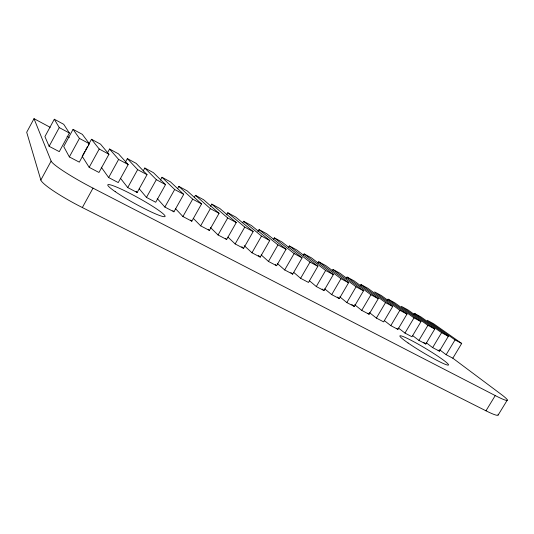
<?xml version="1.0" encoding="UTF-8"?>
<svg xmlns="http://www.w3.org/2000/svg" width="534" height="534" viewBox="0 0 534 534"><rect width="100%" height="100%" fill="white"/><g stroke="black" fill="none" stroke-linecap="round" stroke-linejoin="round"><path stroke-width="0.8" d="M50.189 127.319L34.016 118.675L26.7 132.265L40.844 180.031A41.966 5.467 28.2 0 0 82.343 207.546L485.967 410.806A34.63 3.531 31.5 0 0 498.002 414.217M54.308 119.236L44.916 136.604L49.121 146.309L59.281 151.643L69.393 133.026L63.726 124.315L54.308 119.236L59.261 127.593L69.393 133.026M49.121 146.309L59.261 127.593M40.844 180.031L51.13 161.074L34.016 118.675M73.058 129.348L63.713 146.543L69.347 156.923L79.312 162.156L89.365 143.739L82.309 134.334L73.058 129.348L79.433 138.413L89.365 143.739M69.347 156.923L79.433 138.413M82.57 155.588L84.893 151.336M85.667 149.914L87.603 146.369M88.377 144.948L91.474 139.274L100.566 144.173L108.956 154.253L98.957 172.469L89.178 167.336L82.183 156.295M89.178 167.336L99.211 149.019L91.474 139.274M107.254 153.245L109.57 149.033L118.495 153.845L128.18 164.559L118.234 182.581L108.642 177.548L101.246 167.182M82.343 207.546L93.003 188.142A42.053 4.499 28.5 0 1 51.13 161.074M108.642 177.548L118.615 159.426L109.57 149.033M125.343 162.243L127.346 158.611L136.117 163.344L147.037 174.678L137.145 192.514L127.733 187.567L120.664 178.53M127.733 187.567L137.652 169.638L127.346 158.611M143.219 170.907L144.807 168.03L153.432 172.682L165.547 184.604L155.708 202.252L146.47 197.406L139.261 188.842M146.47 197.406L156.335 179.664L144.807 168.03M160.394 180.132L161.976 177.288L170.446 181.854L183.716 194.349L173.93 211.818L164.866 207.058L157.23 198.528M164.866 207.058L174.671 189.503L161.976 177.288M177.668 188.495L178.85 186.386L187.18 190.872L201.552 203.921L191.826 221.209L182.922 216.537L175.499 208.654M182.922 216.537L192.674 199.155L178.85 186.386M194.263 197.42L195.437 195.324L203.628 199.743L219.067 213.313L209.395 230.428L200.651 225.842L193.248 218.326M210.523 206.291L211.744 204.121L219.801 208.46L236.268 222.544L226.65 239.486L218.059 234.98L210.416 227.504M200.651 225.842L210.349 208.64L195.437 195.324M226.57 214.915L227.784 212.766L235.701 217.038L253.163 231.602L243.597 248.383L235.16 243.951L227.918 237.096M218.059 234.98L227.711 217.945L211.744 204.121M242.75 222.691L243.557 221.27L251.347 225.468L269.763 240.507L260.245 257.121L251.961 252.769L244.212 245.647M235.16 243.951L244.752 227.09L227.784 212.766M257.869 231.743L259.07 229.633L266.733 233.765L286.07 249.258L276.605 265.712L268.462 261.433L261.173 254.905M251.961 252.769L261.5 236.075L243.557 221.27M273.535 239.259L274.336 237.864L281.879 241.929L302.097 257.855L292.685 274.149L284.682 269.944L277.273 263.462M268.462 261.433L277.954 244.899L259.07 229.633M288.56 247.342L289.355 245.96L296.771 249.959L317.85 266.306L308.492 282.439L300.622 278.314L293.747 272.413M284.682 269.944L294.121 253.577L274.336 237.864M303.305 255.365L304.133 253.93L311.435 257.869L333.336 274.609L324.025 290.596L316.295 286.538L309.34 280.69M300.622 278.314L310.007 262.094L289.355 245.96M317.85 263.195L318.678 261.773L325.86 265.645L348.562 282.773L339.304 298.613L331.694 294.621L324.685 288.821M316.295 286.538L325.627 270.478L304.133 253.93M332.168 270.898L332.989 269.49L340.065 273.301L363.527 290.803L354.322 306.496L346.84 302.571L339.784 296.824M331.694 294.621L340.979 278.708L318.678 261.773M346.266 278.481L347.08 277.086L354.049 280.844L378.252 298.7L369.087 314.252L361.738 310.387L354.643 304.694M346.84 302.571L356.078 286.805L332.989 269.49M360.143 285.95L360.957 284.569L367.813 288.26L392.73 306.469L383.619 321.875L376.383 318.077L369.261 312.437M361.738 310.387L370.923 294.768L347.08 277.086M376.383 318.077L385.521 302.604L360.957 284.569M387.223 300.615L388.071 299.187L394.719 302.771L420.986 321.628L411.974 336.754L404.972 333.082L398.471 328.056M390.795 325.64L399.879 310.307L374.614 291.931L381.369 295.569L406.975 314.112L397.91 329.378L390.795 325.64L384.306 320.567M413.53 314.766L414.371 313.365L420.819 316.842L448.34 336.3L439.422 351.165L432.64 347.607L426.145 342.681M404.972 333.082L414.004 317.884L388.071 299.187M418.916 340.398L427.908 325.339L401.314 306.329L407.869 309.86L434.769 329.024L425.805 344.016L418.916 340.398L412.415 335.425M432.64 347.607L441.585 332.675L414.371 313.365M452.825 358.201L446.15 354.696L455.041 339.898L427.22 320.293L433.581 323.724L461.696 343.462L452.825 358.201L501.119 394.306A34.69 2.897 31.2 0 1 495.252 395.574L93.003 188.142M485.967 410.806L495.252 395.574M498.235 414.898L507.3 400.066M67.104 136.35L69.313 137.532M99.211 149.019L108.956 154.253M118.615 159.426L128.18 164.559M137.652 169.638L147.037 174.678M156.335 179.664L165.547 184.604M174.671 189.503L183.716 194.349M192.674 199.155L201.552 203.921M210.349 208.64L219.067 213.313M227.711 217.945L236.268 222.544M244.752 227.09L253.163 231.602M261.5 236.075L269.763 240.507M277.954 244.899L286.07 249.258M294.121 253.577L302.097 257.855M310.007 262.094L317.85 266.306M325.627 270.478L333.336 274.609M340.979 278.708L348.562 282.773M356.078 286.805L363.527 290.803M370.923 294.768L378.252 298.7M385.521 302.604L392.73 306.469M399.879 310.307L406.975 314.112M414.004 317.884L420.986 321.628M427.908 325.339L434.769 329.024M441.585 332.675L448.34 336.3M455.041 339.898L461.696 343.462M439.509 349.703L446.15 354.696M438.107 350.171L439.422 351.165M423.836 342.514L425.805 344.016M396.595 328.35L397.91 329.378M367.813 313.231L369.087 314.252M351.779 304.447L354.322 306.496M337.408 297.064L339.304 298.613M322.149 289.034L324.025 290.596M290.85 272.56L292.685 274.149M275.364 264.604L276.605 265.712M258.409 255.452L260.245 257.121M241.795 246.701L243.597 248.383M225.475 238.358L226.65 239.486M208.213 229.253L209.395 230.428M190.685 220.028L191.826 221.209M172.842 210.63L173.93 211.818M136.123 191.252L137.145 192.514M115.217 191.639A32.701 3.337 28.9 0 0 163.771 216.671A32.701 3.337 28.9 0 0 130.416 193.635A32.701 3.337 28.9 0 0 115.217 191.639M408.063 342.982A28.329 2.416 30.9 0 0 448.066 365.129A28.329 2.416 30.9 0 0 416.527 343.222A28.329 2.416 30.9 0 0 408.063 342.982"/></g></svg>
